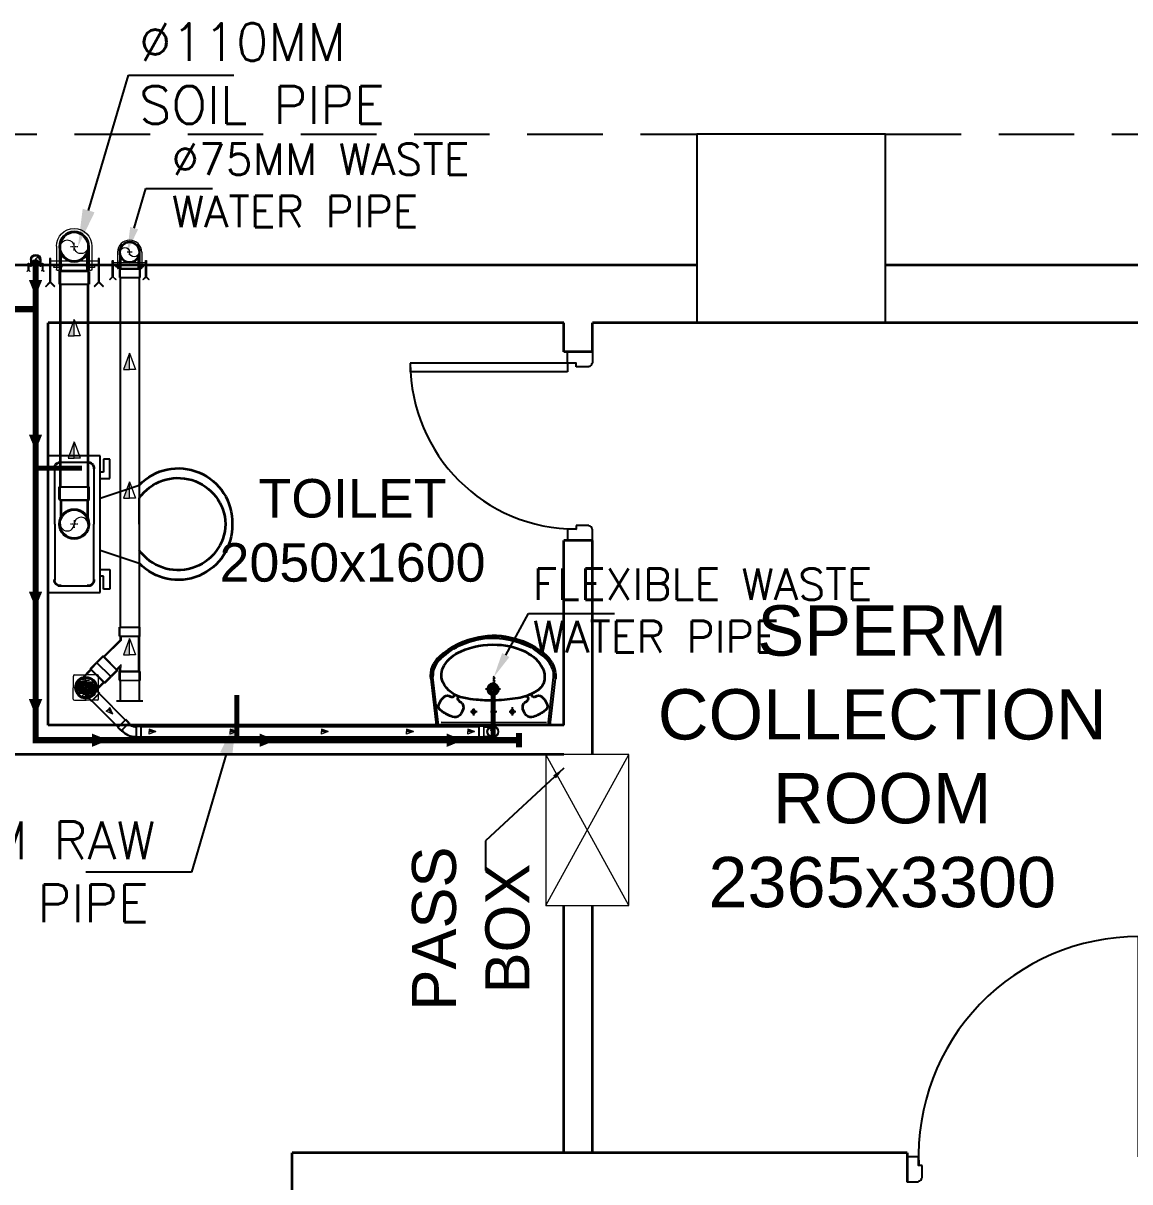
# Model space of a CAD drawing. Extents: x 3550807 to 4078732, y -628171 to -515859.
# Drawn here: x 3884936 to 3889336, y -525389 to -520782 of the extents above; entities that cross this region are included whole.
import ezdxf
from ezdxf import colors
from ezdxf.entities.mleader import LeaderData, LeaderLine
from ezdxf.math import Vec2, Vec3

# ---------------------------------------------------------------- set-up
doc = ezdxf.new("R2010")
doc.units = 0
doc.header["$LTSCALE"] = 6
doc.header["$MEASUREMENT"] = 0
for name, pattern in [('AI9-LType1', [1.875, 1.25, -0.625]), ('CENTER2', [1.125, 0.75, -0.125, 0.125, -0.125]), ('HIDDEN', [0.375, 0.25, -0.125])]:
    doc.linetypes.add(name, pattern=pattern)
doc.layers.get('0').update_dxf_attribs({"linetype": 'CONTINUOUS'})
for name, color, linetype, lineweight in [('22-FTfix', 8, 'CONTINUOUS', 9), ('PHE-SP', 1, 'CONTINUOUS', 0), ('PL-CLAMP', 211, 'CONTINUOUS', 13), ('PL-SOFT  WATER SUPPLY PIPE', 162, 'CONTINUOUS', 9), ('PL-WATER PIPE CLAMP', 6, 'CONTINUOUS', 9), ('PL-WATER PIPING', 1, 'CONTINUOUS', 9), ('WALL', 10, 'CONTINUOUS', 35), ('WALL LINE', 7, 'CONTINUOUS', 35), ('WIN', 151, 'CONTINUOUS', 9)]:
    doc.layers.add(name, color=color, linetype=linetype, lineweight=lineweight)
for name, color, linetype in [('Chajja', 7, 'CONTINUOUS'), ('COL', 5, 'CONTINUOUS'), ('DIM', 7, 'CONTINUOUS'), ('DOOR', 44, 'CONTINUOUS'), ('phe-text', 1, 'CONTINUOUS'), ('PL- WASTE PIPE', 6, 'CONTINUOUS'), ('PL-SOIL PIPE', 1, 'CONTINUOUS')]:
    doc.layers.add(name, color=color, linetype=linetype)
doc.styles.add('ARIAL', font='arial.ttf')
doc.styles.add('ROMANS', font='romans.shx')
doc.styles.get("Standard").update_dxf_attribs({"font": 'SIMPLEX'})
doc.dimstyles.new('TEXT', dxfattribs={"dimscale": 0, "dimtxt": 500, "dimasz": 100, "dimexe": 75, "dimexo": 100, "dimgap": 50, "dimtad": 0, "dimdec": 0, "dimzin": 0, "dimdsep": 46, "dimtxsty": 'ARIAL', "dimblk": 'OBLIQUE', "dimcen": 0.09, "dimdle": 100, "dimclrd": 256, "dimclre": 256, "dimclrt": 6, "dimadec": 0, "dimazin": 0, "dimtfac": 1, "dimtdec": 0, "dimtofl": 0, "dimtmove": 2, "dimatfit": 3, "dimfxl": 0, "dimfrac": 2, "dimtolj": 1, "dimtzin": 0, "dimarcsym": 0})

# ---------------------------------------------------------------- blocks, each defined once
blk = doc.blocks.new('A$C19B8274B')
at = {"layer": 'DOOR', "color": 8}
for p, q in [((-45, 925), (-80, 925)), ((-80, 50), (-80, 925)), ((-45, 50), (-45, 925)), ((-45, 50), (-80, 50)), ((-940, -35), (-942.5, -35)), ((-60, -35), (-57.5, -35)), ((-955, -50), (-955, -47.5)), ((-45, -50), (-45, -47.5))]:
    blk.add_line(p, q, dxfattribs=at)
for points in [[(-940, 15), (-955, 15), (-955, 50), (-1000, 50), (-1000, -50), (-955, -50)], [(-60, 15), (-45, 15), (-45, 50), (0, 50), (0, -50), (-45, -50)], [(-940, -35), (-940, 15)], [(-60, -35), (-60, 15)]]:
    blk.add_lwpolyline(points, dxfattribs=at)
for centre, radius, start, end in [((-80, 50), 875, 90, 182.2924), ((-955, -35), 12.5, 270, 0), ((-45, -35), 12.5, 180, 270)]:
    blk.add_arc(centre, radius, start, end, dxfattribs=at)
blk = doc.blocks.new('750')
at = {"layer": 'DOOR', "color": 8}
for p, q in [((-50, 705), (-47.5, 705)), ((-35, 690), (-35, 692.5)), ((-35, 60), (-35, 57.5)), ((50, 45), (50, 80)), ((50, 80), (675, 80)), ((675, 45), (675, 80)), ((-50, 45), (-47.5, 45)), ((50, 45), (675, 45))]:
    blk.add_line(p, q, dxfattribs=at)
for points in [[(15, 690), (15, 705), (50, 705), (50, 750), (-50, 750), (-50, 705)], [(-35, 690), (15, 690)], [(15, 60), (15, 45), (50, 45), (50, 0), (-50, 0), (-50, 45)], [(-35, 60), (15, 60)]]:
    blk.add_lwpolyline(points, dxfattribs=at)
for centre, radius, start, end in [((-35, 705), 12.5, 180, 270), ((15, 45), 660, 0, 90), ((-35, 45), 12.5, 90, 180)]:
    blk.add_arc(centre, radius, start, end, dxfattribs=at)
blk = doc.blocks.new('_Oblique')
at = {"color": 0, "linetype": 'ByBlock', "lineweight": -2}
blk.add_line((-0.5, -0.5), (0.5, 0.5), dxfattribs=at)
blk = doc.blocks.new('rhej')
at = {"color": 8, "lineweight": 25}
for p, q in [((310.4, 279.4), (310.4, -263.7)), ((517.3, 279.4), (310.4, 279.4)), ((517.3, 7.8), (517.3, 279.4)), ((271.6, 188.9), (271.6, 266.4)), ((271.6, 266.4), (297.5, 266.4)), ((297.5, 266.4), (297.5, 214.7)), ((465.6, 253.5), (362.2, 253.5)), ((310.4, 188.9), (271.6, 188.9)), ((297.5, 214.7), (310.4, 214.7)), ((336.3, 227.7), (336.3, 7.8)), ((491.5, 7.8), (491.5, 227.7)), ((310.4, 111.3), (155.3, 163)), ((155.3, 7.8), (155.3, 111.3)), ((155.3, 7.8), (155.3, -95.6)), ((336.3, -212), (336.3, 7.8)), ((491.5, 7.8), (491.5, -212)), ((517.3, -263.7), (517.3, 7.8)), ((310.4, -95.6), (155.3, -147.3)), ((271.6, -173.2), (271.6, -250.8)), ((310.4, -173.2), (271.6, -173.2)), ((297.5, -250.8), (297.5, -199.1)), ((297.5, -199.1), (310.4, -199.1)), ((271.6, -250.8), (297.5, -250.8)), ((310.4, -263.7), (517.3, -263.7)), ((465.6, -237.9), (362.2, -237.9))]:
    blk.add_line(p, q, dxfattribs=at)
at = {"color": 8, "extrusion": (0, 0, -1)}
for centre, major_axis, start_param, end_param in [((0, 15.7), (151.4, -151.4), 2.319632, 4.738539), ((358.9, 230.9), (-16.2, -16.2), 0.643501, 2.498091), ((468.8, 230.9), (16.2, -16.2), 3.785094, 5.639684), ((0.9, 2.3), (-133.6, -133.6), 0.814663, 3.31238), ((0, 0), (-151.4, -151.4), 4.686239, 7.105146), ((0.9, 13.4), (-133.6, -133.6), 4.541602, 7.039318), ((358.9, -215.2), (-16.2, -16.2), -0.927295, 0.927295), ((468.8, -215.2), (16.2, -16.2), 5.35589, 7.21048)]:
    blk.add_ellipse(centre, major_axis=major_axis, ratio=1, start_param=start_param, end_param=end_param, dxfattribs=at)
blk = doc.blocks.new('u46')
at = {"color": 8, "lineweight": 25}
for p, q in [((-10.2, 228.4), (174.5, 249.1)), ((-10.2, 220.4), (181.2, 241.9)), ((-0.6, -208.9), (0.6, 208.9)), ((44.2, 92.9), (44.2, 66.7)), ((56.5, 80.8), (29.2, 80.8)), ((61.7, 1.6), (29.2, 1.6)), ((44.2, 13.7), (44.2, -12.6)), ((163.2, 3), (101.8, 3)), ((133.1, -27.2), (133.1, 33.1)), ((61.7, -73.2), (29.2, -73.2)), ((44.2, -61.1), (44.2, -87.4)), ((-10.2, -216.1), (181.2, -237.6)), ((-10.2, -224.1), (174.5, -244.8))]:
    blk.add_line(p, q, dxfattribs=at)
at = {"color": 8, "extrusion": (0, 0, -1)}
for centre, major_axis, start_param, end_param in [((187.7, 150.5), (0, 99.5), -0.132539, 0.848731), ((185.8, 147.6), (0.1, 94.4), -0.049658, 0.838116), ((144.8, 128.2), (1.1, 126.1), -1.238036, -0.892193), ((65.8, 198.9), (0, 20.7), -1.101507, 0.481509), ((57.5, 163.3), (-0.3, 56.9), 0.324902, 0.965135), ((208, 103.4), (0, 109.8), -1.431017, -0.436146), ((90.3, 184.5), (0, 17.9), 0.880684, 2.260744), ((189.6, 137.7), (0, 70.9), -0.405199, 0.56573), ((153.9, 79), (-0.2, 139.7), 0.557563, 1.193786), ((57.3, 20.1), (0, 275.4), 0.806541, 1.180915), ((49.5, 13.5), (-0.1, 293.9), 0.809856, 1.41441), ((56, 154.5), (0, 34), 4.33982, 5.202657), ((64.6, 170.4), (0.3, 49.2), 3.359735, 4.09512), ((104.1, 117.8), (-0.2, 26.8), -1.278641, -0.487266), ((96.3, 135.9), (0, 7.39), -0.727724, 1.373337), ((110.3, 167.2), (-6.08, 6.08), 4.867594, 6.265028), ((110.5, 165), (5.47, 5.47), 2.097053, 3.541809), ((62.5, 153), (0, 31.9), 2.620328, 3.422401), ((387.1, 47.9), (-0.3, 296.4), -1.495794, -1.328336), ((13.1, 6.8), (0, 297.5), 1.141495, 1.637774), ((35, 2.5), (0, 302.7), 1.155365, 1.952189), ((44.2, 80.8), (0.02, 6.43), 3.139035, 9.42222), ((820.2, -1), (0.1, 732.1), -1.56667, -1.474079), ((72.5, -1.7), (-0.1, 274.2), 1.346594, 1.865175), ((44.2, 1.6), (0.08, 6.43), 3.12883, 9.412015), ((888.1, 36.7), (0.8, 800.7), 4.558159, 4.668067), ((133.1, 3), (0, 21.6), 3.141254, 9.424439), ((133.1, 3), (-0.1, 15.5), 3.145308, 9.428493), ((133.1, 3), (0, 10.9), 3.142047372431534, 9.42523267961112), ((62.5, -10.9), (0, 247.5), 1.579809, 2.112792), ((44.2, -73.2), (0.02, 6.43), 3.139035, 9.42222), ((263.1, -73.7), (0.1, 166.8), 4.181112, 4.641559), ((56.1, -13.3), (0.2, 287), 1.808981, 2.322804), ((56, -148.1), (0, 34), 4.222121, 5.084958), ((64.6, -163.9), (0.1, 49.2), -0.960797, -0.225412), ((62.5, -146.6), (-0.1, 31.9), -0.276767, 0.525307), ((104.1, -111.4), (0.2, 26.8), 3.628858, 4.420234), ((96.6, -128.2), (-0.03, 8.55), 1.455188, 3.796569), ((124.5, -51.6), (-0.2, 200.3), 1.868215, 2.281789), ((144.8, -121.8), (-0.3, 126.1), 4.027191, 4.373034), ((110.3, -160.8), (-6.08, 6.08), 4.730546, 6.12798), ((111.3, -159.3), (6.17, 6.17), 4.354779, 6.027124), ((90.3, -178.1), (0, 17.9), 0.880848, 2.260908), ((192.6, -126.1), (0, 80.1), 3.554495, 4.299548), ((163.1, -79.8), (0.2, 126), 2.054055, 2.802751), ((171.7, -117.2), (-0.1, 123.1), 2.127435, 2.640092), ((65.8, -192.5), (0, 20.7), 2.661884, 4.2449), ((57.5, -156.9), (0.3, 56.9), 2.176458, 2.816691), ((181.2, -107), (0, 94.7), 2.890537, 3.362984), ((188.2, -159.7), (0, 78.1), 2.562376, 3.231693), ((187.2, -138.1), (-0.1, 106), 2.310552, 2.942572), ((184.7, -162.2), (-0.1, 83.2), 2.850118, 3.264751)]:
    blk.add_ellipse(centre, major_axis=major_axis, ratio=1, start_param=start_param, end_param=end_param, dxfattribs=at)
blk = doc.blocks.new('clamp')
at = {"layer": 'PL-CLAMP'}
for p, q in [((105.4, 198.4), (168.6, 198.4)), ((105.4, 191.1), (168.6, 191.1)), ((156.2, 205.8), (161.2, 205.8)), ((163.2, 185.7), (163.2, 203.8)), ((170.6, 196.4), (170.6, 193.1)), ((156.2, 183.7), (161.2, 183.7)), ((105.4, 109.4), (168.6, 109.4)), ((105.4, 102), (168.6, 102)), ((156.2, 116.8), (161.2, 116.8)), ((156.2, 94.7), (161.2, 94.7)), ((163.2, 96.7), (163.2, 114.8)), ((170.6, 107.4), (170.6, 104))]:
    blk.add_line(p, q, dxfattribs=at)
for points in [[(138.4, 216.5, -0.414214), (139.4, 217.5), (203.1, 217.5), (214, 228.4), (215.4, 227), (203.9, 215.5), (215.3, 204), (213.9, 202.6), (203, 213.5), (139.4, 213.5, -0.414214), (138.4, 214.5), (138.4, 216.5)], [(138.4, 84.3, -0.414214), (139.4, 85.3), (203.1, 85.3), (214, 96.3), (215.4, 94.9), (203.9, 83.3), (215.3, 71.9), (213.9, 70.5), (203, 81.3), (139.4, 81.3, -0.414214), (138.4, 82.3), (138.4, 84.3)]]:
    blk.add_lwpolyline(points, format="xyb", dxfattribs=at)
for points in [[(146.2, 81.3), (146.2, 217.5)], [(156.2, 81.3), (156.2, 217.5)]]:
    blk.add_lwpolyline(points, dxfattribs=at)
for centre, radius, start, end in [((105.4, 150.2), 48.2, 90, 270), ((161.2, 203.8), 2, 0, 90), ((168.6, 196.4), 2, 0, 90), ((168.6, 193.1), 2, 270, 0), ((161.2, 185.7), 2, 270, 0), ((161.2, 114.8), 2, 0, 90), ((161.2, 96.7), 2, 270, 0), ((168.6, 107.4), 2, 0, 90), ((168.6, 104), 2, 270, 0)]:
    blk.add_arc(centre, radius, start, end, dxfattribs=at)
blk = doc.blocks.new('RISER UP 100')
at = {"color": 0, "linetype": 'Continuous'}
for p, q in [((-98.5, 60), (-148.5, 60)), ((-148.5, -60), (-148.5, 60)), ((-98.5, 60), (-93.5, 55)), ((-93.5, 55), (-24, 55)), ((-98.5, -60), (-148.5, -60)), ((-98.5, -60), (-93.5, -55)), ((-93.5, -55), (-24, -55))]:
    blk.add_line(p, q, dxfattribs=at)
at = {"color": 8, "linetype": 'Continuous', "lineweight": 0, "ltscale": 0.005}
for p, q in [((-98.5, 55), (-148.5, 55)), ((-98.5, -55), (-98.5, 55)), ((-98.5, 55), (-93.5, 50)), ((-93.5, -50), (-93.5, 50)), ((-93.5, 50), (-33.2, 50)), ((-98.5, -55), (-148.5, -55)), ((-98.5, -55), (-93.5, -50)), ((-93.5, -50), (-33.2, -50))]:
    blk.add_line(p, q, dxfattribs=at)
at = {"color": 8, "linetype": 'CENTER2', "lineweight": 0}
for p, q in [((-15, 0), (15, 0)), ((0, 15), (0, -15))]:
    blk.add_line(p, q, dxfattribs=at)
at = {"color": 0, "linetype": 'Continuous'}
blk.add_circle((0, 0), 60, dxfattribs=at)
at = {"color": 8, "linetype": 'Continuous', "lineweight": 0, "ltscale": 0.005}
blk.add_circle((0, 0), 55, dxfattribs=at)
at = {"color": 8, "linetype": 'Continuous', "lineweight": 0}
for centre, start, end in [((0, 27.5), 90, 270), ((0, -27.5), 270, 90)]:
    blk.add_arc(centre, 27.5, start, end, dxfattribs=at)
blk = doc.blocks.new('A$C0B1B3CFA')
at = {"layer": 'PHE-SP'}
h = blk.add_hatch(color=7, dxfattribs=at)
h.dxf.hatch_style = 1
h.paths.add_polyline_path([(-0.0495, 0.0226), (-0.0495, 0), (0.0124, 0)])
at = {"layer": 'PHE-SP', "color": 7}
for points in [[(-0.0495, 0), (0.0124, 0), (-0.0495, 0.0226), (-0.0495, 0)], [(-0.0495, 0), (0.0124, 0), (-0.0495, -0.0226), (-0.0495, 0)]]:
    blk.add_lwpolyline(points, dxfattribs=at)
blk = doc.blocks.new('Z$W@#3BD47561')
at = {"layer": 'PHE-SP', "xscale": 49.00933755098914, "yscale": 49.00933755098914, "zscale": 49.00933755098914, "rotation": 270}
blk.add_blockref('A$C0B1B3CFA', (0, 0), dxfattribs=at)
blk = doc.blocks.new('Z$W@#4AA511D8')
at = {"layer": 'phe-text', "linetype": 'ByBlock', "lineweight": -2, "ltscale": 0.5, "xscale": 0.0244727334018079, "yscale": 0.0244727334018079, "zscale": 0.0244727334018079, "rotation": 270}
blk.add_blockref('Z$W@#3BD47561', (0.0148, 0), dxfattribs=at)
blk = doc.blocks.new('A$C525867A1')
at = {"layer": '22-FTfix', "color": 1, "lineweight": 0}
for p, q in [((-3.7, 76.6), (-40.1, 40.1)), ((76.4, 3.7), (3.3, 76.6)), ((-76.6, 3.5), (-40.1, 40.1)), ((42, 42.1), (-42, -42.1)), ((-3.5, -76.4), (-76.6, -3.4)), ((3.4, -76.4), (39.9, -39.8)), ((76.4, -3.3), (39.9, -39.8))]:
    blk.add_line(p, q, dxfattribs=at)
at = {"layer": '22-FTfix', "color": 1, "linetype": 'AI9-LType1', "lineweight": 0}
blk.add_line((42, -41.9), (-42.2, 42.1), dxfattribs=at)
at = {"layer": '22-FTfix', "color": 3, "lineweight": 0}
for p, q in [((-18.4, 18.3), (-39.5, -2.8)), ((-10.4, 10.4), (-35.8, -15.1)), ((-14.5, 14.5), (-35.7, -6.6)), ((-23.3, 23.2), (-32.4, 14)), ((-6.5, 6.5), (-31.9, -18.9)), ((-23.3, 23.2), (-14.1, 32.4)), ((-18.4, 18.3), (2.7, 39.5)), ((-14.5, 14.5), (6.6, 35.7)), ((-10.4, 10.4), (15, 35.8)), ((-6.5, 6.5), (18.9, 32)), ((-1.9, 1.2), (-1.5, 1.5)), ((-1.4, 0.7), (-1.9, 1.2)), ((-1.2, 1.9), (-1.5, 1.5)), ((-0.7, 1.4), (-1.2, 1.9)), ((1.2, 1.9), (0.7, 1.4)), ((1.9, 1.2), (1.2, 1.9)), ((1.9, 1.2), (1.4, 0.7)), ((5.2, 9.3), (24.6, 28.7)), ((6.5, -6.5), (31.9, 18.9)), ((9.2, 5.2), (28.6, 24.6)), ((10.4, -10.4), (35.8, 15.1)), ((14.5, -14.5), (35.7, 6.6)), ((18.4, -18.3), (39.5, 2.8)), ((-9.2, -5.2), (-28.6, -24.6)), ((-5.2, -9.3), (-24.6, -28.7)), ((6.5, -6.5), (-18.9, -32)), ((10.4, -10.4), (-15, -35.8)), ((14.5, -14.5), (-6.6, -35.7)), ((18.4, -18.3), (-2.7, -39.5)), ((-1.9, -1.2), (-1.4, -0.7)), ((-1.2, -1.9), (-1.9, -1.2)), ((-1.2, -1.9), (-0.7, -1.4)), ((1.2, -1.9), (0.7, -1.4)), ((1.2, -1.9), (1.5, -1.5)), ((1.9, -1.2), (1.4, -0.7)), ((1.9, -1.2), (1.5, -1.5)), ((23.3, -23.2), (14.1, -32.4)), ((23.3, -23.2), (32.4, -14))]:
    blk.add_line(p, q, dxfattribs=at)
at = {"layer": '22-FTfix', "color": 1, "lineweight": 0}
blk.add_circle((-0.1, 0.1), 49.4, dxfattribs=at)
at = {"layer": '22-FTfix', "color": 3, "lineweight": 0}
for centre, radius in [((0, 0), 45.2), ((-0.1, -0.1), 44.9), ((0, 0), 4.18), ((0, 0), 3.93)]:
    blk.add_circle(centre, radius, dxfattribs=at)
at = {"layer": '22-FTfix', "color": 1, "lineweight": 0}
for points in [[(-35.3, 35.2), (-15.9, 54.6), (15.5, 54.6), (35, 35.3), (54.4, 15.9), (54.4, -15.6), (35, -35)], [(-35.3, 35.2), (-54.6, 15.8), (-54.6, -15.7), (-35.2, -35), (-15.8, -54.4), (15.7, -54.4), (35, -35)]]:
    blk.add_open_spline(points, degree=3, knots=[0, 0, 0, 0, 1, 1, 1, 2, 2, 2, 2], dxfattribs=at)
for points in [[(3.3, 76.6), (1.4, 78.5), (-1.8, 78.5), (-3.7, 76.6)], [(-76.6, 3.5), (-78.5, 1.6), (-78.5, -1.5), (-76.6, -3.4)], [(76.4, -3.3), (78.3, -1.4), (78.3, 1.8), (76.4, 3.7)], [(-3.5, -76.4), (-1.6, -78.3), (1.5, -78.3), (3.4, -76.4)]]:
    blk.add_open_spline(points, degree=3, dxfattribs=at)
at = {"layer": '22-FTfix', "color": 3, "lineweight": 0}
for points in [[(-36.8, 17.1), (-37.4, 15.7), (-36.8, 14.1), (-35.5, 13.5), (-34.4, 13), (-33.2, 13.2), (-32.4, 14)], [(-14.1, 32.4), (-13, 33.4), (-13, 35.2), (-14.1, 36.2), (-14.9, 37), (-16.1, 37.2), (-17.2, 36.7)], [(6.6, 35.7), (7.6, 36.7), (7.6, 38.5), (6.6, 39.5), (5.5, 40.6), (3.8, 40.6), (2.7, 39.5)], [(5.2, 9.3), (4.1, 8.1), (4.1, 6.3), (5.2, 5.2), (6.3, 4.1), (8.1, 4.1), (9.2, 5.2)], [(18.9, 32), (19.9, 33), (19.9, 34.8), (18.9, 35.8), (17.8, 36.9), (16.1, 36.9), (15, 35.8)], [(28.6, 24.6), (29.7, 25.7), (29.7, 27.6), (28.6, 28.7), (27.5, 29.8), (25.7, 29.8), (24.6, 28.7)], [(35.8, 15.1), (36.8, 16.2), (36.8, 17.9), (35.8, 18.9), (34.7, 20), (33, 20), (31.9, 18.9)], [(39.5, 2.8), (40.6, 3.9), (40.5, 5.6), (39.5, 6.6), (38.4, 7.7), (36.7, 7.7), (35.7, 6.6)], [(-39.5, -2.8), (-40.6, -3.9), (-40.5, -5.6), (-39.5, -6.6), (-38.4, -7.7), (-36.7, -7.7), (-35.7, -6.6)], [(-35.8, -15.1), (-36.8, -16.2), (-36.8, -17.9), (-35.8, -18.9), (-34.7, -20), (-33, -20), (-31.9, -18.9)], [(-28.6, -24.6), (-29.7, -25.7), (-29.7, -27.6), (-28.6, -28.7), (-27.5, -29.8), (-25.7, -29.8), (-24.6, -28.7)], [(-18.9, -32), (-19.9, -33), (-19.9, -34.8), (-18.9, -35.8), (-17.8, -36.9), (-16.1, -36.9), (-15, -35.8)], [(-5.2, -9.3), (-4.1, -8.1), (-4.1, -6.3), (-5.2, -5.2), (-6.3, -4.1), (-8.1, -4.1), (-9.2, -5.2)], [(-6.6, -35.7), (-7.6, -36.7), (-7.6, -38.4), (-6.6, -39.5), (-5.5, -40.6), (-3.8, -40.6), (-2.7, -39.5)], [(14.1, -32.4), (13, -33.4), (13, -35.1), (14.1, -36.2), (14.9, -37), (16.1, -37.2), (17.2, -36.7)], [(36.8, -17.1), (37.4, -15.7), (36.8, -14.1), (35.5, -13.5), (34.4, -13), (33.2, -13.2), (32.4, -14)]]:
    blk.add_open_spline(points, degree=3, knots=[0, 0, 0, 0, 1, 1, 1, 2, 2, 2, 2], dxfattribs=at)
for points in [[(-28.7, 28.6), (-32, 25.3), (-34.8, 21.4), (-36.8, 17.1)], [(-17.2, 36.7), (-21.4, 34.7), (-25.3, 32), (-28.7, 28.6)], [(-1.4, -0.7), (-1, -0.3), (-1, 0.3), (-1.4, 0.7)], [(-0.7, 1.4), (-0.3, 1), (0.3, 1), (0.7, 1.4)], [(1.4, 0.7), (1, 0.3), (1, -0.3), (1.4, -0.7)], [(0.7, -1.4), (0.3, -1), (-0.3, -1), (-0.7, -1.4)], [(17.2, -36.7), (21.4, -34.7), (25.3, -32), (28.7, -28.6)], [(28.7, -28.6), (32, -25.3), (34.8, -21.4), (36.8, -17.1)]]:
    blk.add_open_spline(points, degree=3, dxfattribs=at)
blk = doc.blocks.new('G$C6D3250BF')
at = {"layer": 'PL- WASTE PIPE', "linetype": 'ByBlock', "ltscale": 5, "xscale": -0.08841918452952499, "yscale": 0.08841918454157253, "zscale": 0.08841918448567115, "rotation": 225.0593839872961}
blk.add_blockref('A$C525867A1', (0, 0), dxfattribs=at)
blk = doc.blocks.new('Y 100x100')
at = {"color": 0, "linetype": 'Continuous'}
for p, q in [((-60, 159.9), (-60, 212)), ((-60, 212), (60, 212)), ((60, 159.9), (60, 212)), ((-107.5, 192.3), (-192.3, 107.5)), ((-70.7, 155.5), (-107.5, 192.3)), ((-70.7, 155.5), (-70.7, 148.4)), ((-70.7, 148.4), (-55, 132.8)), ((-60, 159.9), (-55, 154.9)), ((-55, 154.9), (-55, 132.8)), ((60, 159.9), (55, 154.9)), ((55, -40.9), (55, 154.9)), ((-155.5, 70.7), (-192.3, 107.5)), ((-155.5, 70.7), (-148.4, 70.7)), ((-55, -22.8), (-148.4, 70.7)), ((-60, -45.9), (-55, -40.9)), ((-60, -45.9), (-60, -98)), ((-55, -40.9), (-55, -22.8)), ((60, -45.9), (55, -40.9)), ((60, -45.9), (60, -98)), ((-60, -98), (60, -98))]:
    blk.add_line(p, q, dxfattribs=at)
at = {"color": 8, "linetype": 'Continuous', "lineweight": 0, "ltscale": 0.005}
for p, q in [((-55, 162), (-55, 212)), ((55, 162), (55, 212)), ((-75.7, 153.4), (-153.4, 75.7)), ((-75.7, 146.4), (-146.4, 75.7)), ((-75.7, 153.4), (-111, 188.8)), ((-75.7, 153.4), (-75.7, 146.4)), ((-50, 120.7), (-75.7, 146.4)), ((-55, 162), (55, 162)), ((-55, 162), (-50, 157)), ((-50, 157), (50, 157)), ((-50, 157), (-50, 120.7)), ((55, 162), (50, 157)), ((50, -43), (50, 157)), ((-153.4, 75.7), (-188.8, 111)), ((-153.4, 75.7), (-146.4, 75.7)), ((-50, -20.7), (-146.4, 75.7)), ((-55, -48), (-50, -43)), ((-55, -48), (-55, -98)), ((-55, -48), (55, -48)), ((-50, -43), (-50, -20.7)), ((-50, -43), (50, -43)), ((55, -48), (50, -43)), ((55, -48), (55, -98))]:
    blk.add_line(p, q, dxfattribs=at)
blk = doc.blocks.new('G$CD0CCB6FA')
at = {"layer": 'PL- WASTE PIPE', "linetype": 'ByBlock', "ltscale": 5, "xscale": -0.6818181818227729, "yscale": 0.6818181811664562, "zscale": 0.6818181819633459, "rotation": 359.9085631603119}
blk.add_blockref('Y 100x100', (-37.4, 66.9), dxfattribs=at)
blk = doc.blocks.new('100 ELBOW')
at = {"color": 0, "linetype": 'Continuous'}
for p, q in [((-77, 1), (-86, -8)), ((72, 61), (67, 55)), ((72, 61), (124, 61)), ((124, 61), (124, -61)), ((-94, -8), (-131, -44)), ((-131, -44), (-44, -131)), ((-94, -8), (-86, -8)), ((-8, -94), (-44, -131)), ((0, -78), (-8, -86)), ((-8, -94), (-8, -86)), ((72, -61), (66, -55)), ((72, -61), (124, -61))]:
    blk.add_line(p, q, dxfattribs=at)
at = {"color": 8, "linetype": 'Continuous', "lineweight": 0, "ltscale": 0.005}
for p, q in [((75, 55), (69, 49)), ((69, -49), (69, 49)), ((75, -55), (75, 55)), ((75, 55), (124, 55)), ((-92, -14), (-126, -49)), ((-92, -14), (-14, -92)), ((-92, -14), (-83, -14)), ((-83, -14), (-14, -83)), ((-14, -92), (-49, -126)), ((-4, -74), (-14, -83)), ((-14, -92), (-14, -83)), ((75, -55), (69, -49)), ((75, -55), (124, -55))]:
    blk.add_line(p, q, dxfattribs=at)
at = {"color": 8, "linetype": 'Continuous', "ltscale": 0.005}
blk.add_line((-72, -3), (-73, -4), dxfattribs=at)
at = {"color": 8, "linetype": 'Continuous', "lineweight": 0, "ltscale": 0.005}
for centre, radius, start, end in [((62, -148), 198, 87.8618, 137.18), ((61, -147), 98.2, 85.3383, 131.766)]:
    blk.add_arc(centre, radius, start, end, dxfattribs=at)
at = {"color": 0, "linetype": 'Continuous'}
for centre, radius, start, end in [((62, -148), 204, 88.5977, 133.0508), ((61, -147), 92.3, 86.6643, 131.6643)]:
    blk.add_arc(centre, radius, start, end, dxfattribs=at)
blk = doc.blocks.new('WATER PIPE CLAMP')
at = {"layer": 'PL-CLAMP'}
for p, q in [((-61.4, 87.2), (-62.5, 86.1)), ((-62.5, 86.1), (-54, 77.6)), ((-52.5, 78.2), (-61.4, 87.2)), ((-43.4, 87.3), (-52.5, 78.2)), ((-50.9, 77.6), (-42.3, 86.2)), ((-42.3, 86.2), (-43.4, 87.3)), ((42.1, 87.2), (41, 86.1)), ((41, 86.1), (49.5, 77.6)), ((51.1, 78.3), (42.1, 87.2)), ((60.2, 87.4), (51.1, 78.3)), ((52.7, 77.6), (61.3, 86.2)), ((61.3, 86.2), (60.2, 87.4)), ((-54, 77.6), (-54, 27.7)), ((-54, 40.9), (52.7, 41)), ((-54, 33.1), (52.7, 33.1)), ((-53.2, 27), (-51.7, 27)), ((-50.9, 27.7), (-50.9, 77.6)), ((-43.6, 40.9), (-43.6, 44.8)), ((-42, 46.4), (-27.8, 46.4)), ((-37.8, 1.1), (-37.8, 50.6)), ((-33.6, 52.2), (-36.2, 52.2)), ((-32, 1.1), (-32, 50.6)), ((-26.2, 40.9), (-26.3, 44.8)), ((26.2, 41), (26.2, 44.8)), ((27.8, 46.4), (41.9, 46.4)), ((32, 1.1), (32, 50.6)), ((36.2, 52.2), (33.5, 52.2)), ((37.8, 1.1), (37.7, 50.6)), ((43.5, 41), (43.5, 44.8)), ((49.5, 77.6), (49.6, 27.8)), ((50.3, 27), (51.9, 27)), ((52.7, 27.8), (52.7, 77.6))]:
    blk.add_line(p, q, dxfattribs=at)
for centre, radius, start, end in [((-53.2, 27.7), 0.784, 180.02402, 270.02402), ((-51.7, 27.7), 0.784, 270.02402, 0.02402), ((-42, 44.8), 1.57, 90.025, 180.025), ((-36.2, 50.6), 1.57, 90.025, 180.025), ((0, 1.1), 37.8, 180.025, 0.025), ((-33.6, 50.6), 1.57, 0.025, 90.025), ((-27.8, 44.8), 1.57, 0.025, 90.025), ((27.8, 44.8), 1.57, 90.025, 180.025), ((33.5, 50.6), 1.57, 90.025, 180.025), ((36.2, 50.6), 1.57, 0.025, 90.025), ((41.9, 44.8), 1.57, 0.025, 90.025), ((50.3, 27.8), 0.784, 180.02402, 270.02402), ((51.9, 27.8), 0.784, 270.02402, 0.02402)]:
    blk.add_arc(centre, radius, start, end, dxfattribs=at)
blk = doc.blocks.new('1234WE12')
at = {"layer": 'PL-SOFT  WATER SUPPLY PIPE', "color": 8, "linetype": 'CENTER2', "lineweight": 0}
for p, q in [((4.4, 0), (-4.4, 0)), ((0, 4.4), (0, -4.3))]:
    blk.add_line(p, q, dxfattribs=at)
at = {"layer": 'PL-SOFT  WATER SUPPLY PIPE', "color": 3, "linetype": 'Continuous'}
blk.add_circle((0, 0), 17.5, dxfattribs=at)
at = {"layer": 'PL-SOFT  WATER SUPPLY PIPE', "color": 8, "linetype": 'Continuous', "lineweight": 0, "ltscale": 0.005}
blk.add_circle((0, 0), 16, dxfattribs=at)
at = {"layer": 'PL-SOFT  WATER SUPPLY PIPE', "color": 8, "linetype": 'Continuous', "lineweight": 0}
for centre, start, end in [((-8, 0), 180.1383, 0.1383), ((8, 0), 0.1383, 180.1383)]:
    blk.add_arc(centre, 8, start, end, dxfattribs=at)
blk = doc.blocks.new('aa')
at = {"layer": 'PL- WASTE PIPE', "color": 4, "ltscale": 5}
for p, q in [((-2.73, 0.11), (-2.56, -0.11)), ((-2.56, -0.11), (-2.35, 0.11)), ((-2.35, 0.11), (-2.18, -0.11)), ((-2.18, -0.11), (-1.97, 0.11)), ((-1.97, 0.11), (-1.81, -0.11)), ((-1.81, -0.11), (-1.6, 0.11)), ((-1.6, 0.11), (-1.43, -0.11)), ((-1.43, -0.11), (-1.22, 0.11)), ((-1.22, 0.11), (-1.05, -0.11)), ((-1.05, -0.11), (-0.84, 0.11)), ((-0.84, 0.11), (-0.67, -0.11)), ((-0.67, -0.11), (-0.46, 0.11)), ((-0.46, 0.11), (-0.29, -0.11)), ((-0.29, -0.11), (-0.08, 0.11)), ((-0.08, 0.11), (0.08, -0.11)), ((0.08, -0.11), (0.29, 0.11)), ((0.29, 0.11), (0.46, -0.11)), ((0.46, -0.11), (0.67, 0.11)), ((0.67, 0.11), (0.84, -0.11)), ((0.84, -0.11), (1.05, 0.11)), ((1.05, 0.11), (1.22, -0.11)), ((1.22, -0.11), (1.43, 0.11)), ((1.43, 0.11), (1.6, -0.11)), ((1.6, -0.11), (1.81, 0.11)), ((1.81, 0.11), (1.97, -0.11)), ((1.97, -0.11), (2.18, 0.11)), ((2.18, 0.11), (2.35, -0.11)), ((2.35, -0.11), (2.56, 0.11)), ((2.56, 0.11), (2.73, -0.11)), ((2.73, -0.11), (2.94, 0.11)), ((2.94, 0.11), (3.11, -0.11)), ((3.11, -0.11), (3.32, 0.11)), ((3.32, 0.11), (3.49, -0.11)), ((3.49, -0.11), (3.7, 0.11))]:
    blk.add_line(p, q, dxfattribs=at)
blk = doc.blocks.new('1232')
at = {"layer": 'Chajja', "color": 8, "linetype": 'HIDDEN', "ltscale": 200}
for p, q in [((-22680, 16660.2), (-17505, 16660.2)), ((-16755, 16660.2), (-10795, 16660.2))]:
    blk.add_line(p, q, dxfattribs=at)
at = {"layer": 'COL', "color": 8}
blk.add_lwpolyline([(-17505, 15910.2), (-16755, 15910.2), (-16755, 16660.2), (-17505, 16660.2)], close=True, dxfattribs=at)
at = {"layer": 'WALL', "color": 8, "linetype": 'ByBlock'}
for p, q in [((-17505, 16140.2), (-22680, 16140.2)), ((-10795, 16140.2), (-16755, 16140.2)), ((-18035, 15910.2), (-20085, 15910.2)), ((-20085, 14310.2), (-20085, 15910.2)), ((-18035, 15795.2), (-18035, 15910.2)), ((-17920, 15795.2), (-17920, 15910.2)), ((-15555, 15910.2), (-17920, 15910.2)), ((-17920, 15795.2), (-18035, 15795.2)), ((-18035, 14310.2), (-18035, 15045.2)), ((-17920, 15045.2), (-18035, 15045.2)), ((-17920, 14194.2), (-17920, 15045.2)), ((-18035, 14310.2), (-20085, 14310.2)), ((-18035, 14194.2), (-20315, 14194.2)), ((-18035, 12610.2, -101230.8), (-18035, 13594.2, -101230.8)), ((-17920, 12610.2), (-17920, 13594.2)), ((-16669.1, 12610.2), (-19115, 12610.2)), ((-19115, 9945.2), (-19115, 12610.2)), ((-16669.1, 12610.2), (-16669.1, 12495.2))]:
    blk.add_line(p, q, dxfattribs=at)
at = {"layer": 'WALL', "color": 8, "lineweight": 0}
blk.add_line((-19000, 12610.2), (-16870, 12610.2), dxfattribs=at)
at = {"layer": 'WIN', "color": 8, "linetype": 'Continuous'}
for p, q in [((-17775.8, 13594.2), (-18105.8, 14194.2)), ((-18105.8, 13594.2), (-17775.8, 14194.2))]:
    blk.add_line(p, q, dxfattribs=at)
blk.add_lwpolyline([(-18105.8, 13594.2), (-17775.8, 13594.2), (-17775.8, 14194.2), (-18105.8, 14194.2)], close=True, dxfattribs=at)
at = {"layer": 'DOOR', "color": 8, "rotation": 180}
blk.add_blockref('750', (-17970, 15795.2), dxfattribs=at)
at = {"layer": 'DOOR', "color": 8, "linetype": 'Continuous'}
blk.add_blockref('A$C19B8274B', (-15669.1, 12545.2), dxfattribs=at)
at = {"layer": 'WALL', "color": 8, "linetype": 'ByBlock'}
for name, p, rotation in [('rhej', (-19567.7, 15118), 180), ('u46', (-18312.9, 14320.4), 90)]:
    blk.add_blockref(name, p, dxfattribs=dict(at, rotation=rotation))
at = {"layer": 'DIM', "color": 8, "attachment_point": 5, "style": 'ARIAL'}
for s, insert, char_height, width in [('TOILET\\P2050x1600', (-18874.7, 15084.2), 153, 1626.956), ('SPERM COLLECTION ROOM 2365x3300', (-16768.3, 14185.7), 200, 1980.803)]:
    blk.add_mtext(s, dxfattribs=dict(at, insert=insert, char_height=char_height, width=width))
at = {"layer": 'DIM', "color": 8, "linetype": 'Continuous', "insert": (-18403.7, 13502.2, -101230.8), "char_height": 175, "width": 1149.25, "attachment_point": 5, "rotation": 90, "style": 'ARIAL'}
blk.add_mtext('PASS BOX', dxfattribs=at)
at = {"layer": 'WIN', "color": 8, "linetype": 'Continuous'}
blk.add_leader([(-18035, 14139.2, -101230.8), (-18346.5, 13850.6, -101230.8), (-18346.5, 13732.9, -101230.8)], dimstyle='TEXT', override={"dimscale": 1, "dimtxt": 200, "dimasz": 50, "dimfxl": 0.18}, dxfattribs=at)

msp = doc.modelspace()

# ---------------------------------------------------------------- linework, layer by layer
at = {"layer": 'PL- WASTE PIPE', "linetype": 'ByBlock', "ltscale": 5}
for p, q in [((3885321.5, -521794.1), (3885321.5, -523183.5)), ((3885396.5, -521794.1), (3885396.5, -523476.4)), ((3885321.5, -523394.9), (3885321.5, -523476.4)), ((3885306.5, -523476.4), (3885411.3, -523476.4))]:
    msp.add_line(p, q, dxfattribs=at)
at = {"layer": 'PL- WASTE PIPE', "color": 4, "linetype": 'ByBlock', "ltscale": 5}
for p, q in [((3885209.1, -523476.1), (3885314, -523581)), ((3885237.4, -523447.8), (3885342.4, -523552.8)), ((3885405, -523579), (3886749.1, -523579)), ((3885405, -523619), (3886749.1, -523619))]:
    msp.add_line(p, q, dxfattribs=at)
at = {"layer": 'PL-SOFT  WATER SUPPLY PIPE', "color": 3, "const_width": 25}
for points in [[(3884985.4, -521722.8), (3884985.4, -523633.1), (3886907.3, -523633.1)], [(3884985.4, -521918.8), (3882477.1, -521918.8), (3882477.1, -522017.7), (3881861.9, -522017.7), (3881861.9, -527919.1), (3882484.6, -527919.1), (3882484.6, -527988.6), (3883269.1, -527988.6)], [(3886907.3, -523661.3), (3886907.3, -523604.9)]]:
    msp.add_lwpolyline(points, dxfattribs=at)
at = {"layer": 'PL-SOFT  WATER SUPPLY PIPE', "color": 5, "const_width": 20}
for points in [[(3885169.8, -522551.7), (3884987.4, -522551.7)], [(3885785.1, -523453.1), (3885785.1, -523635.5)], [(3886804.1, -523453.1), (3886804.1, -523635.5)]]:
    msp.add_lwpolyline(points, dxfattribs=at)
at = {"layer": 'PL-WATER PIPING', "color": 61, "true_color": 0xd8e58c}
for points in [[(3884984.8, -521803, 53.3, 0, 0), (3884984.8, -521867.9, 0, 0, 0)], [(3884984.8, -522417.7, 53.3, 0, 0), (3884984.8, -522482.5, 0, 0, 0)], [(3884984.8, -523042.1, 53.3, 0, 0), (3884984.8, -523106.9, 0, 0, 0)], [(3884984.8, -523469.6, 53.3, 0, 0), (3884984.8, -523534.4, 0, 0, 0)], [(3885209, -523633.1, 53.3, 0, 0), (3885273.9, -523633.1, 0, 0, 0)], [(3885875.8, -523633.1, 53.3, 0, 0), (3885940.6, -523633.1, 0, 0, 0)], [(3886620.1, -523633.1, 53.3, 0, 0), (3886684.9, -523633.1, 0, 0, 0)]]:
    msp.add_lwpolyline(points, format="xyseb", dxfattribs=at)
at = {"layer": 'WALL', "linetype": 'ByBlock'}
for p, q in [((3885083.6, -522625.6), (3885083.6, -521819.3)), ((3885193.6, -522625.6), (3885193.6, -521819.3))]:
    msp.add_line(p, q, dxfattribs=at)

# ---------------------------------------------------------------- block references
at = {"linetype": 'ByBlock'}
msp.add_blockref('1232', (3905120.1, -537884), dxfattribs=at)
at = {"layer": 'PL- WASTE PIPE', "linetype": 'ByBlock', "ltscale": 5, "zscale": 0.6804665595408722}
for p, xscale, yscale, rotation in [((3885358.9, -521693), -0.6804665603485837, 0.6804665603485837, 269.9999999999997), ((3885185.1, -523423.8), -0.6804665603485838, 0.6804665603485838, 44.99999999999985)]:
    msp.add_blockref('RISER UP 100', p, dxfattribs=dict(at, xscale=xscale, yscale=yscale, rotation=rotation))
at = {"layer": 'PL- WASTE PIPE', "linetype": 'ByBlock', "ltscale": 5, "rotation": 180}
msp.add_blockref('G$CD0CCB6FA', (3885321.5, -523183.5), dxfattribs=at)
at = {"layer": 'PL- WASTE PIPE', "linetype": 'ByBlock', "xscale": -34.18592693661901, "yscale": 34.18592693661901, "zscale": 34.18592693661901, "rotation": 89.99999999999974}
msp.add_blockref('aa', (3886806.8, -523472.6), dxfattribs=at)
at = {"layer": 'PL- WASTE PIPE', "color": 4, "linetype": 'ByBlock', "ltscale": 5}
for name, p, xscale, yscale, zscale, rotation in [('RISER UP 100', (3885185.1, -523423.8), -0.3637807491883915, 0.3637807491883917, 0.3637807487565851, 315.0083907360718), ('100 ELBOW', (3885359.9, -523598.8), 0.3636363632719107, 0.3636363639668353, 0.3636363635952907, 134.8159451268401), ('RISER UP 100', (3886803.1, -523599), 0.3637807491883915, 0.3637807491883915, 0.3637807487565851, 359.9916092639283)]:
    msp.add_blockref(name, p, dxfattribs=dict(at, xscale=xscale, yscale=yscale, zscale=zscale, rotation=rotation))
at = {"layer": 'PL-CLAMP', "linetype": 'ByBlock'}
for p, xscale, yscale, zscale, rotation in [((3885358.7, -521514.6), -1.466554736686121, 1.46655473668612, 1.466554735929871, 90.02499690717082), ((3885208.7, -521587.5), 0.9999250758013812, 0.9999250758013812, 0.9999250752857497, 269.9750030928284)]:
    msp.add_blockref('clamp', p, dxfattribs=dict(at, xscale=xscale, yscale=yscale, zscale=zscale, rotation=rotation))
at = {"layer": 'PL-SOFT  WATER SUPPLY PIPE', "color": 2, "ltscale": 500, "rotation": 180}
msp.add_blockref('1234WE12', (3884985.4, -521722.7), dxfattribs=at)
at = {"layer": 'PL-SOIL PIPE', "color": 1, "linetype": 'Continuous'}
for name, p, xscale, yscale, zscale, rotation in [('RISER UP 100', (3885138.5, -521671.1), -0.9980176218446795, 0.9980176218446792, 0.998017621844679, 269.9999999999571), ('Z$W@#4AA511D8', (3885138.3, -521959.9), 876.8658294741394, 876.8658294741394, 876.8658294741394, 270.129995499921), ('Z$W@#4AA511D8', (3885358.5, -522094.7), 876.8658294741394, 876.8658294741394, 876.8658294741394, 270.129995499921), ('Z$W@#4AA511D8', (3885138.3, -522446.4), 876.8658294741394, 876.8658294741394, 876.8658294741394, 270.129995499921), ('RISER UP 100', (3885138.5, -522773.8), 0.9980176218446795, 0.9980176218446795, 0.9980176218446795, 270), ('Z$W@#4AA511D8', (3885358.5, -522605.4), 876.8658294741394, 876.8658294741394, 876.8658294741394, 270.129995499921), ('Z$W@#4AA511D8', (3885358.5, -523229), 876.8658294741394, 876.8658294741394, 876.8658294741394, 270.129995499921), ('Z$W@#4AA511D8', (3885292.6, -523529.8), 368.8935589147082, 368.8935589147082, 368.8935589147082, 135.3074931846617), ('Z$W@#4AA511D8', (3885463.4, -523599), 368.8935589147081, 368.8935589147081, 368.8935589147081, 180.0000000005731), ('Z$W@#4AA511D8', (3885785.7, -523599), 368.8935589147081, 368.8935589147081, 368.8935589147081, 180.0000000005731), ('Z$W@#4AA511D8', (3886148.8, -523599), 368.8935589147081, 368.8935589147081, 368.8935589147081, 180.0000000005731), ('Z$W@#4AA511D8', (3886487.2, -523599), 368.8935589147081, 368.8935589147081, 368.8935589147081, 180.0000000005731), ('Z$W@#4AA511D8', (3886730.9, -523599), 368.8935589147081, 368.8935589147081, 368.8935589147081, 180.0000000005731)]:
    msp.add_blockref(name, p, dxfattribs=dict(at, xscale=xscale, yscale=yscale, zscale=zscale, rotation=rotation))
at = {"layer": 'PL-WATER PIPE CLAMP', "ltscale": 5, "xscale": -0.5454630040780015, "yscale": 0.5454630040780015, "zscale": 0.5454630040780017, "rotation": 180.1633275206256}
msp.add_blockref('WATER PIPE CLAMP', (3884985.4, -521721.4), dxfattribs=at)
at = {"layer": 'WALL LINE', "xscale": -10.00000000046566, "yscale": 10.00000000046566, "zscale": 10.00000000046566, "rotation": 180}
msp.add_blockref('G$C6D3250BF', (3885185.1, -523423.8), dxfattribs=at)

# ---------------------------------------------------------------- texts
at = {"layer": 'PL- WASTE PIPE', "linetype": 'ByBlock', "ltscale": 5, "insert": (3885526.6, -521260.4), "char_height": 125, "width": 1332.591, "attachment_point": 1, "style": 'ROMANS'}
msp.add_mtext('%%c75MM WASTE WATER PIPE', dxfattribs=at)
at = {"layer": 'PL- WASTE PIPE', "color": 4, "linetype": 'ByBlock', "ltscale": 5, "insert": (3886962.2, -522950.5), "char_height": 125, "width": 1524.025, "attachment_point": 1, "style": 'ROMANS'}
msp.add_mtext('FLEXIBLE WASTE WATER PIPE', dxfattribs=at)
at = {"layer": 'PL-SOFT  WATER SUPPLY PIPE', "color": 5, "insert": (3884258.9, -523956.6), "char_height": 150, "width": 1899.144, "attachment_point": 1}
msp.add_mtext('%%c20MM RAW WATER PIPE', dxfattribs=at)
at = {"layer": 'PL-SOIL PIPE', "color": 1, "linetype": 'Continuous', "insert": (3885396.8, -520782.3), "char_height": 150, "width": 1574.478, "attachment_point": 1}
msp.add_mtext('%%c110MM \\PSOIL PIPE', dxfattribs=at)

# ---------------------------------------------------------------- leaders
at = {"layer": 'PL- WASTE PIPE', "linetype": 'ByBlock', "ltscale": 5}
ml = msp.add_multileader_mtext('Standard', dxfattribs=at)
ml.set_content(' ', color=256)
ml.set_leader_properties()
ml.build(insert=Vec2(0, 0))
ml.multileader.update_dxf_attribs({"text_right_attachment_type": 6, "dogleg_length": 265, "arrow_head_size": 100})
ctx = ml.context
ctx.base_point, ctx.char_height, ctx.arrow_head_size, ctx.landing_gap_size, ctx.plane_origin = Vec3(3885688.5, -521440.1), 100, 100, 50, Vec3(3885213.9, -521820.1)
ctx.right_attachment = 6
notes = []
notes.append((ctx, [(0, (1, 1, 0), (3885423.5, -521440.1), (1, 0), 265, [(0, [(3885348.7, -521693)], 0, [])])]))
ctx.mtext.insert, ctx.mtext.flow_direction = Vec3(3885738.5, -521380.1), 5
at = {"layer": 'PL- WASTE PIPE', "color": 4, "linetype": 'ByBlock', "ltscale": 5}
ml = msp.add_multileader_mtext('Standard', dxfattribs=at)
ml.set_content(' ', color=4)
ml.set_leader_properties()
ml.build(insert=Vec2(0, 0))
ml.multileader.update_dxf_attribs({"text_right_attachment_type": 6, "dogleg_length": 341.6, "arrow_head_size": 100})
ctx = ml.context
ctx.base_point, ctx.char_height, ctx.arrow_head_size, ctx.landing_gap_size, ctx.plane_origin = Vec3(3887286.5, -523129.8), 100, 100, 50, Vec3(3886291.3, -523129.8)
ctx.right_attachment = 6
notes.append((ctx, [(0, (1, 1, 0), (3886944.9, -523129.8), (1, 0), 341.6, [(0, [(3886806.8, -523382.1)], 0, [])])]))
ctx.mtext.insert, ctx.mtext.flow_direction = Vec3(3887336.5, -523069.8), 5
at = {"layer": 'PL-SOFT  WATER SUPPLY PIPE', "color": 5}
ml = msp.add_multileader_mtext('Standard', dxfattribs=at)
ml.set_content('', color=5)
ml.set_leader_properties()
ml.build(insert=Vec2(0, 0))
ml.multileader.update_dxf_attribs({"text_right_attachment_type": 6, "dogleg_length": 418.4, "arrow_head_size": 150})
ctx = ml.context
ctx.base_point, ctx.arrow_head_size, ctx.plane_origin = Vec3(3885182.9, -524156.2), 150, Vec3(3885603, -524158.2)
ctx.right_attachment, ctx.text_align_type = 6, 2
notes.append((ctx, [(0, (1, 1, 0), (3885605.3, -524158.2), (-1, 0), 418.4, [(0, [(3885785.1, -523544.3)], 0, [])])]))
ctx.mtext.insert, ctx.mtext.rotation, ctx.mtext.width, ctx.mtext.alignment = Vec3(3885184.9, -524154.2), 6.283185, 248.491, 3
at = {"layer": 'PL-SOIL PIPE', "color": 1, "linetype": 'Continuous'}
ml = msp.add_multileader_mtext('Standard', dxfattribs=at)
ml.set_content('', color=1)
ml.set_leader_properties()
ml.build(insert=Vec2(0, 0))
ml.multileader.update_dxf_attribs({"text_right_attachment_type": 6, "dogleg_length": 418.4, "arrow_head_size": 150})
ctx = ml.context
ctx.base_point, ctx.arrow_head_size, ctx.plane_origin, ctx.plane_x_axis = Vec3(3885776.9, -520987.1), 150, Vec3(3885356.9, -520989.1), Vec3(-1, 0)
ctx.right_attachment, ctx.text_align_type = 6, 2
notes.append((ctx, [(0, (1, 1, 0), (3885354.5, -520989.1), (1, 0), 418.4, [(0, [(3885153.5, -521671.1)], 0, [])])]))
ctx.mtext.insert, ctx.mtext.width, ctx.mtext.alignment = Vec3(3885774.9, -520985.1), 248.491, 3
for ctx, leaders in notes:
    for number, flags, end, landing, length, lines in leaders:
        leader = LeaderData()
        leader.index, (leader.has_last_leader_line, leader.has_dogleg_vector, leader.attachment_direction) = number, flags
        leader.last_leader_point, leader.dogleg_vector, leader.dogleg_length = Vec3(end), Vec3(landing), length
        for number, points, colour, breaks in lines:
            line = LeaderLine()
            line.index, line.vertices, line.color, line.breaks = number, Vec3.list(points), colors.encode_raw_color(colour), breaks
            leader.lines.append(line)
        ctx.leaders.append(leader)

doc.saveas('drawing.dxf')
